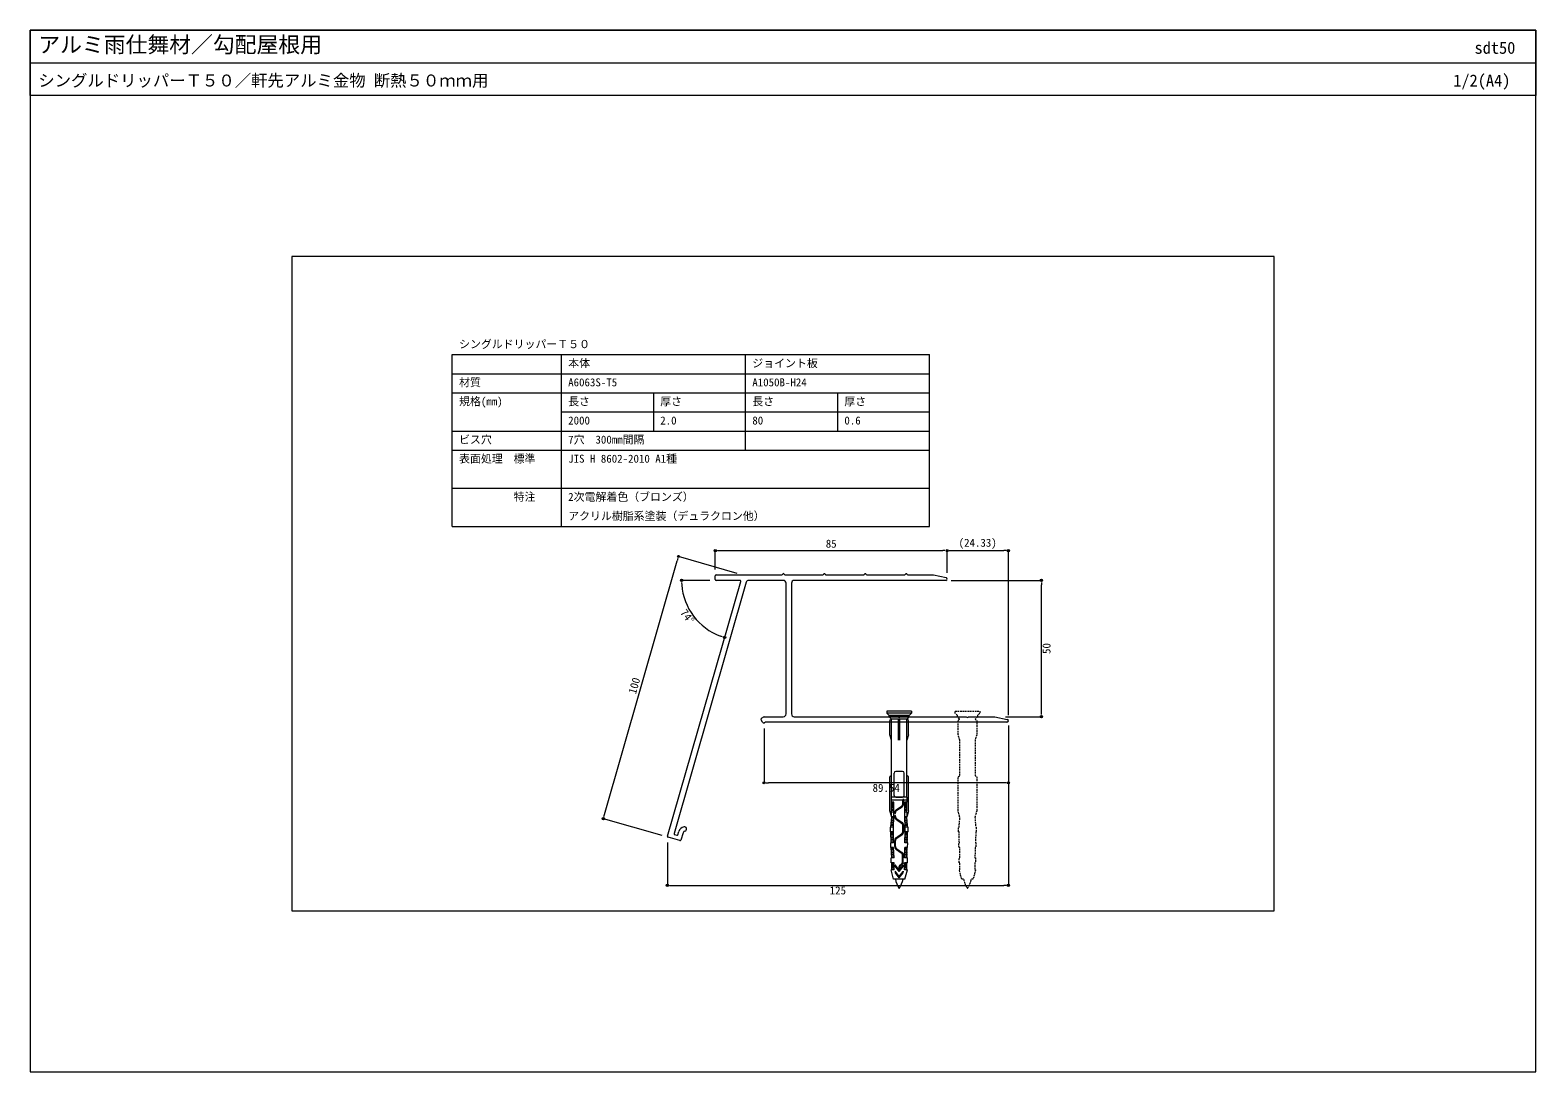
# Model space of a CAD drawing. Units: millimetres, scale not verified. Extents: x -276 to 276, y -191 to 191.
import ezdxf
from ezdxf.enums import TextEntityAlignment as Align

# ---------------------------------------------------------------- set-up
doc = ezdxf.new("R2010")
doc.units = ezdxf.units.MM
doc.header["$LTSCALE"] = 0.5
doc.linetypes.add('DASHED1', pattern=[1.8, 1.2, -0.6])
for name, color, linetype, lineweight in [('0-0_0', 7, 'Continuous', 9), ('0-2_moji', 7, 'Continuous', 18), ('0-3_SUNPO', 7, 'Continuous', 18), ('0-4_KANAMONO', 5, 'Continuous', 18), ('0-5_KANAMONO_SCREW', 4, 'Continuous', 18), ('0-6_WAKU', 7, 'Continuous', 18)]:
    doc.layers.add(name, color=color, linetype=linetype, lineweight=lineweight)
doc.styles.add('ＭＳ ゴシック', font='')
doc.styles.get('ＭＳ ゴシック').set_extended_font_data('MS Gothic')

# ---------------------------------------------------------------- blocks, each defined once
blk = doc.blocks.new('_DOT')
at = {"layer": '0-0_0'}
for p, q in [((-0.5, 0), (-1, 0)), ((0.25, 0), (-0.25, 0))]:
    blk.add_line(p, q, dxfattribs=at)
blk.add_circle((0, 0), 0.25, dxfattribs=at)

msp = doc.modelspace()

# ---------------------------------------------------------------- linework, layer by layer
at = {"layer": '0-0_0', "lineweight": 18}
msp.add_line((-276.0263, 178.9819), (275.9737, 178.9819), dxfattribs=at)
msp.add_lwpolyline([(-180.0263, -132.0181), (179.9737, -132.0181), (179.9737, 107.9819), (-180.0263, 107.9819)], close=True, dxfattribs=at)
at = {"layer": '0-2_moji'}
for p, q in [((-121.276, 8.9819), (-121.276, 71.9819)), ((-121.276, 71.9819), (53.724, 71.9819)), ((-81.276, 8.9819), (-81.276, 71.9819)), ((-13.776, 36.9819), (-13.776, 71.9819)), ((53.724, 8.9819), (53.724, 71.9819)), ((-121.276, 64.9819), (53.724, 64.9819)), ((-121.276, 57.9819), (53.724, 57.9819)), ((-47.526, 57.9819), (-47.526, 43.9819)), ((19.974, 57.9819), (19.974, 43.9819)), ((-81.276, 50.9819), (53.724, 50.9819)), ((-121.276, 43.9819), (53.724, 43.9819)), ((-121.276, 36.9819), (53.724, 36.9819)), ((-121.276, 22.9819), (53.724, 22.9819)), ((-121.276, 8.9819), (53.724, 8.9819))]:
    msp.add_line(p, q, dxfattribs=at)
at = {"layer": '0-3_SUNPO'}
for p, q in [((-24.854, -6.7751), (-24.854, 0.1264)), ((-23.254, 0.1264), (58.546, 0.1264)), ((60.146, -7.9751), (60.146, 0.1264)), ((60.146, -7.9751), (60.146, 0.1264)), ((61.746, 0.1264), (80.9823, 0.1264)), ((82.5823, -60.2751), (82.5823, 0.1264)), ((-65.4489, -96.6327), (-38.7672, -3.5826)), ((-16.7765, -8.2238), (-38.3262, -2.0446)), ((-26.854, -10.7751), (-37.2078, -10.7751)), ((61.646, -10.7751), (94.7122, -10.7751)), ((94.7122, -59.1751), (94.7122, -12.3751)), ((-6.9577, -65.0712), (-6.9577, -85.0196)), ((81.5169, -60.7751), (94.7122, -60.7751)), ((82.5823, -63.9751), (82.5823, -122.6178)), ((82.5823, -64.2751), (82.5823, -85.0196)), ((80.9823, -85.0196), (-5.3577, -85.0196)), ((-44.3402, -104.35), (-65.8899, -98.1707)), ((-42.4177, -106.9013), (-42.4177, -122.6178)), ((-40.8177, -122.6178), (80.9823, -122.6178))]:
    msp.add_line(p, q, dxfattribs=at)
msp.add_arc((-15.4275, -10.7751), 21.7803, 184.20994, 249.79006, dxfattribs=at)
at = {"layer": '0-4_KANAMONO'}
for p, q in [((-24.854, -10.4751), (-24.854, -9.0751)), ((-24.554, -8.7751), (-0.404, -8.7751)), ((-15.8256, -10.7751), (-24.554, -10.7751)), ((0.0823, -10.7751), (-12.5933, -10.7751)), ((0.096, -8.2751), (0.196, -8.2751)), ((0.696, -8.7751), (14.596, -8.7751)), ((59.646, -10.7751), (4.0823, -10.7751)), ((15.096, -8.2751), (15.196, -8.2751)), ((15.696, -8.7751), (29.596, -8.7751)), ((30.096, -8.2751), (30.196, -8.2751)), ((30.696, -8.7751), (44.596, -8.7751)), ((45.096, -8.2751), (45.196, -8.2751)), ((-42.335, -104.6129), (-15.5372, -11.1578)), ((-13.5546, -11.4995), (-39.9715, -103.6262)), ((1.0823, -59.7751), (1.0823, -11.7751)), ((3.0823, -11.7751), (3.0823, -59.7751)), ((-7.5337, -62.8421), (-8.0337, -61.9761)), ((-7.8507, -61.2931), (-7.0232, -60.8153)), ((-6.8732, -60.7751), (0.0823, -60.7751)), ((-39.7658, -103.9972), (-38.9006, -104.2453)), ((-38.5296, -104.0396), (-38.1988, -102.8861)), ((-36.6608, -103.3271), (-37.4326, -106.0187)), ((-37.8036, -106.2243), (-42.1293, -104.984))]:
    msp.add_line(p, q, dxfattribs=at)
for points in [[(45.696, -8.7751), (55.146, -8.7751), (59.7533, -9.7867)], [(82.0823, -62.7751), (-6.4177, -62.7751), (-6.8507, -63.0251)], [(4.0823, -60.7751), (42.158, -60.7751), (42.3702, -60.9872)], [(42.7944, -60.9872), (43.0066, -60.7751), (67.158, -60.7751), (67.3702, -60.9872)], [(67.7944, -60.9872), (68.0066, -60.7751), (77.5823, -60.7751), (82.1895, -61.7867)]]:
    msp.add_lwpolyline(points, dxfattribs=at)
for centre, radius, start, end in [((-24.554, -9.0751), 0.3, 90, 180), ((-24.554, -10.4751), 0.3, 180, 270), ((-15.8256, -11.0751), 0.3, 344, 90), ((-12.5933, -11.7751), 1, 90, 164), ((-0.404, -8.4751), 0.3, 270, 0), ((0.096, -8.4751), 0.2, 90, 180), ((0.0823, -11.7751), 1, 0, 90), ((0.196, -8.4751), 0.2, 0, 90), ((0.696, -8.4751), 0.3, 180, 270), ((4.0823, -11.7751), 1, 90, 180), ((14.596, -8.4751), 0.3, 270, 0), ((15.096, -8.4751), 0.2, 90, 180), ((15.196, -8.4751), 0.2, 0, 90), ((15.696, -8.4751), 0.3, 180, 270), ((29.596, -8.4751), 0.3, 270, 0), ((30.096, -8.4751), 0.2, 90, 180), ((30.196, -8.4751), 0.2, 0, 90), ((30.696, -8.4751), 0.3, 180, 270), ((44.596, -8.4751), 0.3, 270, 0), ((45.096, -8.4751), 0.2, 90, 180), ((45.196, -8.4751), 0.2, 0, 90), ((45.696, -8.4751), 0.3, 180, 270), ((59.646, -10.2751), 0.5, 270, 77.6158), ((0.0823, -59.7751), 1, 270, 0), ((4.0823, -59.7751), 1, 180, 270), ((-7.6007, -61.7261), 0.5, 120, 210), ((-7.1007, -62.5921), 0.5, 210, 300), ((-6.8732, -61.0751), 0.3, 90, 120), ((42.5823, -60.7751), 0.3, 225, 315), ((67.5823, -60.7751), 0.3, 225, 315), ((82.0823, -62.2751), 0.5, 270, 77.6158), ((-42.0466, -104.6956), 0.3, 164, 254), ((-39.6831, -103.7089), 0.3, 164, 254), ((-38.818, -103.9569), 0.3, 254, 344), ((-35.7957, -103.5752), 2.5, 102.07249, 164), ((-35.7957, -103.5752), 0.9, 102.07249, 164), ((-36.1512, -101.9128), 0.8, 282.07249, 102.07249), ((-37.721, -105.936), 0.3, 254, 344)]:
    msp.add_arc(centre, radius, start, end, dxfattribs=at)
at = {"layer": '0-5_KANAMONO_SCREW'}
for p, q in [((47.0823, -58.7601), (38.0823, -58.7601)), ((38.0823, -58.7601), (38.0823, -59.5001)), ((47.0823, -59.5001), (38.0823, -59.5001)), ((38.9073, -60.3251), (38.0823, -59.5001)), ((38.9073, -60.7751), (38.9073, -60.3251)), ((46.2573, -60.3251), (47.0823, -59.5001)), ((47.0823, -58.7601), (47.0823, -59.5001)), ((39.6923, -61.6251), (38.9073, -60.7751)), ((46.2573, -60.7751), (38.9073, -60.7751)), ((39.7923, -61.6251), (39.1923, -62.1251)), ((39.1923, -67.4251), (39.1923, -62.1251)), ((45.4723, -61.6251), (39.6923, -61.6251)), ((39.7923, -90.3251), (39.7923, -61.6251)), ((42.5823, -67.4251), (42.5823, -62.1251)), ((42.8323, -69.3251), (42.8323, -61.6251)), ((45.3723, -90.3251), (45.3723, -61.6251)), ((45.9723, -62.1251), (45.3723, -61.6251)), ((45.4723, -61.6251), (46.2573, -60.7751)), ((45.9723, -67.4251), (45.9723, -62.1251)), ((39.7923, -69.3251), (39.1923, -67.4251)), ((45.9723, -67.4251), (45.3723, -69.3251)), ((39.7923, -82.3251), (39.1923, -82.8251)), ((40.7323, -89.6251), (40.7323, -81.4251)), ((43.8323, -80.8251), (41.3323, -80.8251)), ((44.4323, -89.6251), (44.4323, -81.4251)), ((45.9723, -82.8251), (45.3723, -82.3251)), ((39.1923, -95.3251), (39.1923, -82.8251)), ((45.9723, -95.3251), (45.9723, -82.8251)), ((39.6923, -92.1251), (39.6923, -90.3251)), ((45.4723, -90.3251), (39.6923, -90.3251)), ((43.9323, -91.3251), (39.6923, -91.3251)), ((39.7923, -95.7251), (39.7923, -92.1251)), ((40.5823, -92.6251), (39.7923, -92.6251)), ((40.5823, -93.1251), (39.7923, -93.1251)), ((40.5823, -93.6251), (39.7923, -93.6251)), ((41.3323, -90.2251), (43.8323, -90.2251)), ((41.527, -94.8282), (43.4749, -93.57)), ((41.6897, -95.0802), (43.6376, -93.822)), ((43.9323, -92.73), (43.9323, -91.1251)), ((45.4723, -91.3251), (44.2323, -91.3251)), ((45.4723, -92.1251), (44.5823, -92.1251)), ((44.5823, -97.5251), (44.5823, -92.1251)), ((45.3723, -92.6251), (44.5823, -92.6251)), ((45.3723, -93.1251), (44.5823, -93.1251)), ((45.3723, -93.6251), (44.5823, -93.6251)), ((45.3723, -95.7251), (45.3723, -92.1251)), ((45.4723, -92.1251), (45.4723, -90.3251)), ((39.6923, -97.2251), (39.1923, -95.3251)), ((39.5187, -101.3251), (39.8537, -97.5251)), ((40.5303, -98.9251), (39.5774, -98.9251)), ((40.5526, -98.3251), (39.6303, -98.3251)), ((40.5749, -97.7251), (39.6832, -97.7251)), ((39.6923, -97.5251), (39.6923, -95.7251)), ((40.5823, -95.7251), (39.6923, -95.7251)), ((40.5823, -97.5251), (39.6923, -97.5251)), ((40.5823, -94.1251), (39.7923, -94.1251)), ((40.5823, -94.6251), (39.7923, -94.6251)), ((40.5823, -95.1251), (39.7923, -95.1251)), ((40.4412, -101.3251), (40.5823, -97.5251)), ((40.9323, -96.3251), (40.9323, -95.9202)), ((41.2323, -96.3251), (40.9323, -96.3251)), ((40.9323, -97.43), (40.9323, -97.0251)), ((41.2323, -97.0251), (40.9323, -97.0251)), ((41.2323, -96.3251), (41.2323, -95.9202)), ((41.2323, -97.43), (41.2323, -97.0251)), ((41.527, -98.522), (43.4749, -99.7802)), ((41.6897, -98.27), (43.6376, -99.5282)), ((45.3723, -94.1251), (44.5823, -94.1251)), ((45.3723, -94.6251), (44.5823, -94.6251)), ((45.3723, -95.1251), (44.5823, -95.1251)), ((45.4723, -95.7251), (44.5823, -95.7251)), ((44.7234, -101.3285), (44.5823, -97.5251)), ((45.4723, -97.5251), (44.5823, -97.5251)), ((45.4815, -97.7251), (44.5834, -97.7251)), ((45.5343, -98.3251), (44.612, -98.3251)), ((45.5872, -98.9251), (44.6342, -98.9251)), ((45.6459, -101.3251), (45.3109, -97.5251)), ((45.9723, -95.3251), (45.4723, -97.2251)), ((45.4723, -97.5251), (45.4723, -95.7251)), ((40.4412, -101.3251), (39.3573, -101.3251)), ((39.3573, -103.0251), (39.3573, -101.3251)), ((40.4323, -103.0251), (39.3573, -103.0251)), ((40.4423, -103.4251), (39.3758, -103.4251)), ((40.4573, -104.0251), (39.3908, -104.0251)), ((40.4723, -104.6251), (39.4058, -104.6251)), ((40.4635, -100.7251), (39.4187, -100.7251)), ((40.4858, -100.1251), (39.4716, -100.1251)), ((39.6187, -107.0251), (39.5187, -103.0251)), ((40.5081, -99.5251), (39.5245, -99.5251)), ((40.4323, -103.0251), (40.4413, -101.3166)), ((40.5323, -107.0251), (40.4323, -103.0251)), ((41.527, -105.0282), (43.4749, -103.77)), ((41.6897, -105.2802), (43.6376, -104.022)), ((43.9323, -102.93), (43.9323, -100.6202)), ((44.2323, -102.93), (44.2323, -100.6202)), ((44.6323, -107.0251), (44.7323, -103.0251)), ((45.6401, -99.5251), (44.6565, -99.5251)), ((45.693, -100.1251), (44.6787, -100.1251)), ((45.7588, -104.6251), (44.6923, -104.6251)), ((45.7459, -100.7251), (44.701, -100.7251)), ((45.7738, -104.0251), (44.7073, -104.0251)), ((45.7888, -103.4251), (44.7223, -103.4251)), ((45.8073, -101.3251), (44.7232, -101.3251)), ((44.7323, -103.0251), (44.7234, -101.3285)), ((45.8073, -103.0251), (44.7323, -103.0251)), ((45.5459, -107.0251), (45.6459, -103.0251)), ((45.8073, -103.0251), (45.8073, -101.3251)), ((40.4873, -105.2251), (39.4208, -105.2251)), ((40.5023, -105.8251), (39.4358, -105.8251)), ((40.5173, -106.4251), (39.4508, -106.4251)), ((39.4959, -108.7251), (39.4573, -107.0251)), ((40.5323, -107.0251), (39.4573, -107.0251)), ((40.5323, -108.7251), (39.4959, -108.7251)), ((40.5461, -109.0251), (39.5182, -109.0251)), ((40.5691, -109.5251), (39.5273, -109.5251)), ((40.6152, -110.1251), (39.5381, -110.1251)), ((39.8323, -112.5251), (39.6573, -108.7251)), ((40.7073, -112.5251), (40.5323, -108.7251)), ((40.9323, -108.43), (40.9323, -106.1202)), ((41.2323, -108.43), (41.2323, -106.1202)), ((41.527, -109.522), (43.2749, -110.651)), ((41.6897, -109.27), (43.4376, -110.399)), ((44.4573, -112.5251), (44.6323, -108.7251)), ((45.6218, -110.1251), (44.5494, -110.1251)), ((45.6355, -109.5251), (44.5955, -109.5251)), ((45.6468, -109.0251), (44.6102, -109.0251)), ((45.7073, -107.0251), (44.6323, -107.0251)), ((45.6687, -108.7251), (44.6323, -108.7251)), ((45.7138, -106.4251), (44.6473, -106.4251)), ((45.7438, -105.2251), (44.6773, -105.2251)), ((45.7288, -105.8251), (44.6784, -105.8251)), ((45.3323, -112.5251), (45.4187, -108.7251)), ((45.6687, -108.7251), (45.7073, -107.0251)), ((40.6382, -110.7251), (39.5489, -110.7251)), ((40.6612, -111.3251), (39.5598, -111.3251)), ((40.6843, -111.9251), (39.5706, -111.9251)), ((40.7073, -112.5251), (39.5823, -112.5251)), ((39.5823, -114.3251), (39.5823, -112.5251)), ((40.7073, -114.3251), (39.5823, -114.3251)), ((40.7073, -114.8751), (39.6573, -114.8751)), ((40.7073, -115.3751), (39.6573, -115.3751)), ((40.7073, -115.8751), (39.6573, -115.8751)), ((39.8323, -116.9251), (39.8323, -114.3251)), ((40.7073, -116.9251), (40.7073, -114.3251)), ((41.0823, -115.2221), (41.0823, -115.4051)), ((42.5823, -117.0251), (41.1719, -115.1916)), ((42.5823, -117.5251), (41.186, -115.7099)), ((42.5823, -117.0251), (43.9927, -115.1916)), ((42.5823, -117.5251), (43.9786, -115.7099)), ((43.027, -115.0593), (43.2749, -114.8992)), ((43.1897, -115.3113), (43.4376, -115.1512)), ((43.7323, -114.0592), (43.7323, -111.491)), ((44.0323, -114.0592), (44.0323, -111.491)), ((44.0823, -115.2221), (44.0823, -115.4051)), ((45.5823, -112.5251), (44.4573, -112.5251)), ((45.5823, -114.3251), (44.4573, -114.3251)), ((44.4573, -116.9251), (44.4573, -114.3251)), ((45.5073, -114.8751), (44.4573, -114.8751)), ((45.5073, -115.3751), (44.4573, -115.3751)), ((45.5073, -115.8751), (44.4573, -115.8751)), ((45.5809, -111.9251), (44.4803, -111.9251)), ((45.5946, -111.3251), (44.5034, -111.3251)), ((45.6082, -110.7251), (44.5264, -110.7251)), ((45.3323, -116.9251), (45.3323, -114.3251)), ((45.5823, -114.3251), (45.5823, -112.5251)), ((40.7073, -116.9251), (39.5823, -116.9251)), ((40.7073, -116.3751), (39.6573, -116.3751)), ((41.0823, -117.5221), (41.0823, -117.7051)), ((42.5823, -119.3251), (41.1719, -117.4916)), ((42.5823, -119.8251), (41.186, -118.0099)), ((42.4323, -116.3251), (42.4323, -116.1514)), ((42.7323, -116.3251), (42.4323, -116.3251)), ((42.5823, -119.3251), (43.9927, -117.4916)), ((42.5823, -119.8251), (43.9786, -118.0099)), ((42.7323, -116.3251), (42.7323, -116.1514)), ((44.0823, -117.5221), (44.0823, -117.7051)), ((45.5073, -116.3751), (44.4573, -116.3751)), ((45.5815, -116.9251), (44.4573, -116.9251)), ((44.6823, -120.3251), (45.5823, -116.9251))]:
    msp.add_line(p, q, dxfattribs=at)
for points in [[(46.2573, -60.7751), (46.2573, -60.3251), (38.9073, -60.3251)], [(42.8323, -69.3251), (42.5823, -67.4251), (42.3323, -69.3251), (42.3323, -61.6251)], [(42.8323, -61.6251), (42.5823, -62.1251), (42.3323, -61.6251)], [(40.5823, -97.5251), (40.5823, -92.1251), (39.6923, -92.1251)], [(44.2323, -92.73), (44.2323, -91.1251), (43.9323, -91.1251)], [(44.6823, -120.3251), (40.4823, -120.3251), (39.5823, -116.9251)]]:
    msp.add_lwpolyline(points, dxfattribs=at)
at = {"layer": '0-5_KANAMONO_SCREW', "linetype": 'DASHED1'}
for points in [[(63.0823, -58.7601), (72.0823, -58.7601), (72.0823, -59.5001), (71.2573, -60.3251), (71.2573, -60.7751), (70.4723, -61.6251), (70.3723, -61.6251), (70.9723, -62.1251), (70.9723, -67.4251), (70.3723, -69.3251), (70.3723, -82.3251), (70.9723, -82.8251), (70.9723, -95.3251), (70.4723, -97.2251), (70.4723, -97.5251), (70.3109, -97.5251), (70.6459, -101.3251), (70.8073, -101.3251), (70.8073, -103.0251), (70.6459, -103.0251), (70.5459, -107.0251), (70.7073, -107.0251), (70.6687, -108.7251), (70.4187, -108.7251), (70.3323, -112.5251), (70.5823, -112.5251), (70.5823, -114.3251), (70.3323, -114.3251), (70.3323, -116.9251), (70.5823, -116.9251), (69.6823, -120.3251), (69.0066, -120.3251)], [(66.158, -120.3251), (65.4823, -120.3251), (64.5823, -116.9251), (64.8323, -116.9251), (64.8323, -114.3251), (64.5823, -114.3251), (64.5823, -112.5251), (64.8323, -112.5251), (64.7459, -108.7251), (64.4959, -108.7251), (64.4573, -107.0251), (64.6187, -107.0251), (64.5187, -103.0251), (64.3573, -103.0251), (64.3573, -101.3251), (64.5187, -101.3251), (64.8537, -97.5251), (64.6923, -97.5251), (64.6923, -97.2251), (64.1923, -95.3251), (64.1923, -82.8251), (64.7923, -82.3251), (64.7923, -69.3251), (64.1923, -67.4251), (64.1923, -62.1251), (64.7923, -61.6251), (64.6923, -61.6251), (63.9073, -60.7751), (63.9073, -60.3251), (63.0823, -59.5001), (63.0823, -58.7601)]]:
    msp.add_lwpolyline(points, dxfattribs=at)
at = {"layer": '0-5_KANAMONO_SCREW'}
for centre, radius, start, end in [((41.3323, -81.4251), 0.6, 90, 180), ((43.8323, -81.4251), 0.6, 0, 90), ((41.3323, -89.6251), 0.6, 180, 270), ((42.9323, -92.73), 1, 302.8584, 0), ((42.9323, -92.73), 1.3, 302.8584, 0), ((43.8323, -89.6251), 0.6, 270, 0), ((42.2323, -95.9202), 1.3, 122.8584, 180), ((42.2323, -97.43), 1.3, 180, 237.1416), ((42.2323, -95.9202), 1, 122.8584, 180), ((42.2323, -97.43), 1, 180, 237.1416), ((42.9323, -100.6202), 1, 0, 57.1416), ((42.9323, -102.93), 1, 302.8584, 0), ((42.9323, -100.6202), 1.3, 0, 57.1416), ((42.9323, -102.93), 1.3, 302.8584, 0), ((42.2323, -106.1202), 1.3, 122.8584, 180), ((42.2323, -108.43), 1.3, 180, 237.1416), ((42.2323, -106.1202), 1, 122.8584, 180), ((42.2323, -108.43), 1, 180, 237.1416), ((42.7323, -111.491), 1.3, 0, 57.1416), ((41.1323, -115.2221), 0.05, 37.56859, 180), ((41.5823, -115.4051), 0.5, 180, 217.56859), ((43.7323, -116.1514), 1.3, 122.8584, 180), ((43.7323, -116.1514), 1, 122.8584, 180), ((42.7323, -111.491), 1, 0, 57.1416), ((42.7323, -114.0592), 1, 302.8584, 0), ((42.7323, -114.0592), 1.3, 302.8584, 0), ((43.5823, -115.4051), 0.5, 322.43141, 0), ((44.0323, -115.2221), 0.05, 0, 142.43141), ((41.1323, -117.5221), 0.05, 37.56859, 180), ((41.5823, -117.7051), 0.5, 180, 217.56859), ((50.3654, -118.5201), 9.3827, 191.09155, 213.95053), ((34.7992, -118.5201), 9.3827, 326.04947, 348.90845), ((43.5823, -117.7051), 0.5, 322.43141, 0), ((44.0323, -117.5221), 0.05, 0, 142.43141)]:
    msp.add_arc(centre, radius, start, end, dxfattribs=at)
at = {"layer": '0-5_KANAMONO_SCREW', "linetype": 'DASHED1'}
for centre, start, end in [((75.3654, -118.5201), 191.09155, 213.95053), ((59.7992, -118.5201), 326.04947, 348.90845)]:
    msp.add_arc(centre, 9.3827, start, end, dxfattribs=at)
at = {"layer": '0-6_WAKU'}
for points in [[(275.9737, 166.9819), (-276.0263, 166.9819), (-276.0263, 190.9819), (275.9737, 190.9819)], [(-276.0263, -191.0181), (275.9737, -191.0181), (275.9737, 190.9819), (-276.0263, 190.9819)]]:
    msp.add_lwpolyline(points, close=True, dxfattribs=at)

# ---------------------------------------------------------------- block references
at = {"layer": '0-3_SUNPO', "xscale": 1.6, "yscale": 1.6}
for p, rotation in [((-24.854, 0.1264), 180), ((60.146, 0.1264), 180), ((-38.3262, -2.0446), 74), ((-37.2078, -10.7751), 92.10497), ((94.7122, -10.7751), 90), ((-21.4309, -31.7117), 341.89503), ((94.7122, -60.7751), 270), ((-6.9577, -85.0196), 180), ((-65.8899, -98.1707), 254), ((-42.4177, -122.6178), 180)]:
    msp.add_blockref('_DOT', p, dxfattribs=dict(at, rotation=rotation))
for p in [(60.146, 0.1264), (82.5823, 0.1264), (82.5823, -85.0196), (82.5823, -122.6178)]:
    msp.add_blockref('_DOT', p, dxfattribs=at)

# ---------------------------------------------------------------- texts
at = {"layer": '0-2_moji', "style": 'ＭＳ ゴシック'}
for s, p in [('シングルドリッパーＴ５０', (-118.776, 73.4819)), ('本体', (-78.776, 66.4819)), ('ジョイント板', (-11.276, 66.4819)), ('材質', (-118.776, 59.4819)), ('A6063S-T5', (-78.776, 59.4819)), ('A1050B-H24', (-11.276, 59.4819)), ('規格(mm)', (-118.776, 52.4819)), ('長さ', (-78.776, 52.4819)), ('厚さ', (-45.026, 52.4819)), ('長さ', (-11.276, 52.4819)), ('厚さ', (22.474, 52.4819)), ('2000', (-78.776, 45.4819)), ('2.0', (-45.026, 45.4819)), ('80', (-11.276, 45.4819)), ('0.6', (22.474, 45.4819)), ('ビス穴', (-118.776, 38.4819)), ('7穴\u3000300mm間隔', (-78.776, 38.4819)), ('表面処理\u3000標準', (-118.776, 31.4819)), ('JIS H 8602-2010 A1種', (-78.776, 31.4819)), ('\u3000\u3000\u3000\u3000\u3000特注', (-118.776, 17.4819)), ('2次電解着色（ブロンズ）', (-78.776, 17.4819)), ('アクリル樹脂系塗装（デュラクロン他）', (-78.776, 10.4819))]:
    msp.add_text(s, height=2.933, dxfattribs=at).set_placement(p, align=Align.BOTTOM_LEFT)
at = {"layer": '0-3_SUNPO', "style": 'ＭＳ ゴシック'}
for s, p in [('85', (15.646, 0.3264)), ('(24.33)', (64.3642, 0.6614)), ('89.54', (32.8123, -89.2196)), ('125', (17.0823, -126.8178))]:
    msp.add_text(s, height=2.933, dxfattribs=at).set_placement(p, align=Align.BOTTOM_LEFT)
for s, rotation, p in [('74°', 307, (-38.5835, -23.2159)), ('50', 90, (98.9122, -37.7751)), ('100', 74, (-53.1272, -52.9363))]:
    msp.add_text(s, height=2.933, rotation=rotation, dxfattribs=at).set_placement(p, align=Align.BOTTOM_LEFT)
at = {"layer": '0-6_WAKU', "style": 'ＭＳ ゴシック'}
for s, height, p in [('アルミ雨仕舞材／勾配屋根用', 5.865, (-273.0263, 180.9819)), ('sdt50', 4.399, (253.4813, 180.9819)), ('シングルドリッパーＴ５０／軒先アルミ金物 断熱５０ｍｍ用', 4.399, (-273.0263, 168.9819)), ('1/2(A4)', 4.399, (245.6843, 168.9819))]:
    msp.add_text(s, height=height, dxfattribs=at).set_placement(p, align=Align.BOTTOM_LEFT)

doc.saveas('drawing.dxf')
